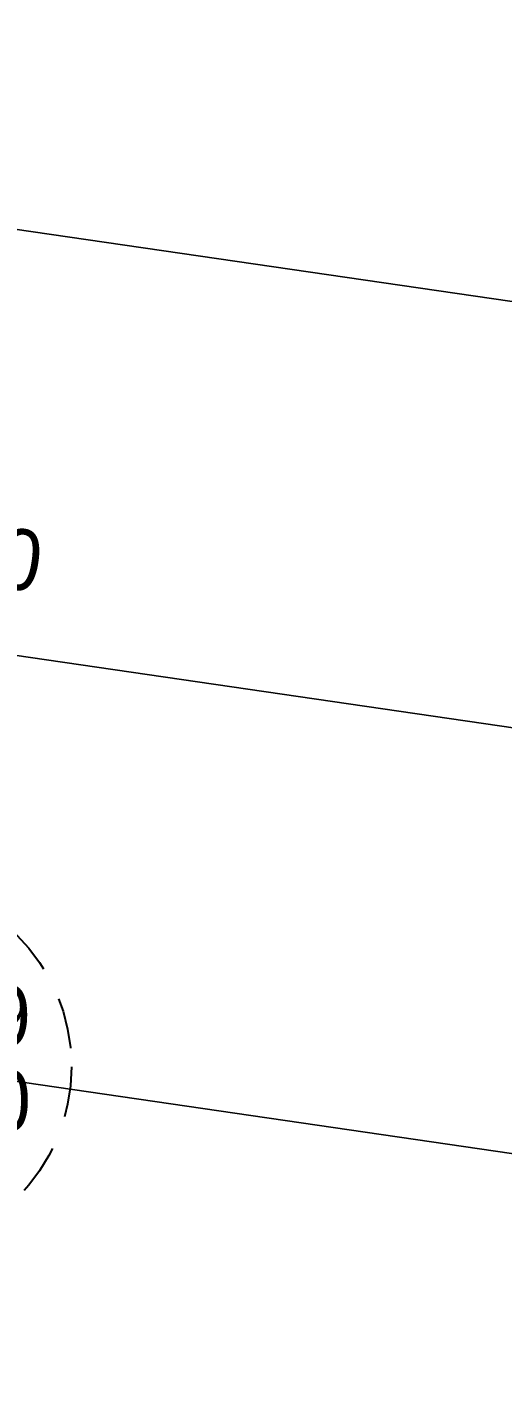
# Model space of a CAD drawing. Header units: metres. Extents: x 302924 to 306036, y 6267404 to 6269261.
# Drawn here: x 304200.14 to 304214.17, y 6268660.56 to 6268700.38 of the extents above; entities that cross this region are included whole.
import ezdxf
from ezdxf.enums import TextEntityAlignment as Align

# ---------------------------------------------------------------- set-up
doc = ezdxf.new("R2010")
doc.units = ezdxf.units.M
doc.linetypes.add('Dash', pattern=[5, 3, -2])
doc.layers.get('0').update_dxf_attribs({"color": 6})
doc.layers.add('_User_LV_Exist', color=5, linetype='Continuous', lineweight=25)
doc.layers.add('Cadastre Land Parcels_SP_EXT', color=118, linetype='Continuous', lineweight=15)
doc.layers.add('SupportsUG_SP_LV_EXT', color=7, linetype='Continuous')
doc.styles.get("Standard").update_dxf_attribs({"font": 'arial.ttf'})

# ---------------------------------------------------------------- blocks, each defined once
blk = doc.blocks.new('*U102')
at = {"layer": 'SupportsUG_SP_LV_EXT', "linetype": 'Continuous'}
h = blk.add_hatch(color=256, dxfattribs=at)
h.dxf.hatch_style = 1
h.paths.add_polyline_path([(-0.7999999999999994, 1.77635683940025e-15), (-0.7999999999999978, 2.000000000000001), (0.800000000000004, 2), (0.8000000000000025, 4.440892098500626e-16)])
h = blk.add_hatch(color=256, dxfattribs=at)
h.dxf.hatch_style = 1
h.paths.add_polyline_path([(-0.8000000000000027, -1.999999999999998), (-0.8000000000000012, 9.992007221626409e-16), (0.8000000000000007, -2.220446049250313e-16), (0.7999999999999992, -1.999999999999999)])
blk.add_lwpolyline([(-0.7999999999999959, 2.000000000000001), (-0.8000000000000016, -0.9999999999999983), (-0.799999999999997, 1.000000000000002), (-0.8000000000000029, -1.999999999999998), (0.7999999999999972, -1.999999999999999), (0.8000000000000043, 2)], close=True)
at = {"width": 0.9}
blk.add_attdef('ASSET_NUM', text='', height=1.8, rotation=359.9999999999999, dxfattribs=at).set_placement((3.376097029224634, 2.824912207279858), align=Align.MIDDLE_LEFT)
for tag, flags, p in [('OWNED_BY', 9, (-0.8239029707753653, 0.8249122072798634)), ('STREETNAME', 9, (-0.7989198950526951, 0.824912207279866)), ('SUBURB', 1, (-0.7823532958352823, 0.8249122072798664)), ('PARENT', 9, (-0.766733352252505, 0.8249122072798657)), ('NOTES', 9, (-0.7511134589141941, 0.8249122072798654)), ('LOCATION', 9, (-0.7345468596967674, 0.824912207279865)), ('LEGEND', 9, (-0.7151402935754059, 0.8249122072798647)), ('SUPPORT_TYPE', 9, (-0.6957337274540588, 0.824912207279864)), ('USAGE', 9, (-0.6796404811761827, 0.8249122072798644)), ('STATE', 9, (-0.6555005866371639, 0.8249122072798637))]:
    blk.add_attdef(tag, text='', height=0.01, rotation=269.9999999999999, dxfattribs=dict(flags=flags)).set_placement(p, align=Align.CENTER)
blk = doc.blocks.new('*U190')
at = {"linetype": 'Dash', "ltscale": 0.5}
blk.add_circle((0, 0), 5.5, dxfattribs=at)
at = {"char_height": 1.8, "attachment_point": 6, "line_spacing_factor": 0.85}
for s, insert in [('L', (-3.5, 1.5)), ('C', (-3.5, -0.9999999999999999))]:
    blk.add_mtext(s, dxfattribs=dict(at, insert=insert))
at = {"insert": (0, -2.6), "char_height": 1.8, "attachment_point": 2}
blk.add_mtext('PE', dxfattribs=at)
blk.add_mtext('PE', dxfattribs=at)
at = {"width": 0.9}
for tag, p in [('SNUMBER', (-3.25, 1.5)), ('CNUMBER', (-3.25, -0.9999999999999999))]:
    blk.add_attdef(tag, text='', height=1.8, dxfattribs=at).set_placement(p, align=Align.MIDDLE_LEFT)
at = {"flags": 1}
blk.add_attdef('Z', (0, 0), '', height=0.2, dxfattribs=at)

msp = doc.modelspace()

# ---------------------------------------------------------------- linework, layer by layer
at = {"layer": 'Cadastre Land Parcels_SP_EXT', "linetype": 'Continuous'}
for points in [[(304225.853722683, 6268697.75454476), (304226.636703015, 6268703.07640837), (304195.093036578, 6268707.66104794), (304193.210315145, 6268695.35878748), (304224.824117681, 6268690.75674638), (304225.853722683, 6268697.75454476)], [(304224.404626075, 6268687.89883284), (304224.824117681, 6268690.75674638), (304193.210315145, 6268695.35878748), (304191.326798718, 6268683.0545837), (304223.012239008, 6268678.43814439), (304224.404626075, 6268687.89883284)], [(304223.012239008, 6268678.43814439), (304191.326798718, 6268683.0545837), (304190.075920506, 6268674.88469981), (304189.465718777, 6268670.74587496), (304221.199653674, 6268666.11751074), (304223.012239008, 6268678.43814439)], [(304221.199653674, 6268666.11751074), (304189.465718777, 6268670.74587496), (304188.014237188, 6268660.89016304), (304219.750557066, 6268656.26277048), (304221.199653674, 6268666.11751074)]]:
    msp.add_lwpolyline(points, close=True, dxfattribs=at)

# ---------------------------------------------------------------- block references
at = {"layer": '_User_LV_Exist', "linetype": 'ByBlock', "lineweight": -2}
msp.add_blockref('*U190', (304195.9578099339, 6268669.668038271), dxfattribs=at).add_auto_attribs({'SNUMBER': '255149', 'CNUMBER': '905540'})
at = {"layer": 'SupportsUG_SP_LV_EXT', "rotation": 351.6440104028066}
msp.add_blockref('*U102', (304189.3480302153, 6268683.345229899), dxfattribs=at).add_auto_attribs({'ASSET_NUM': '133940'})

doc.saveas('drawing.dxf')
